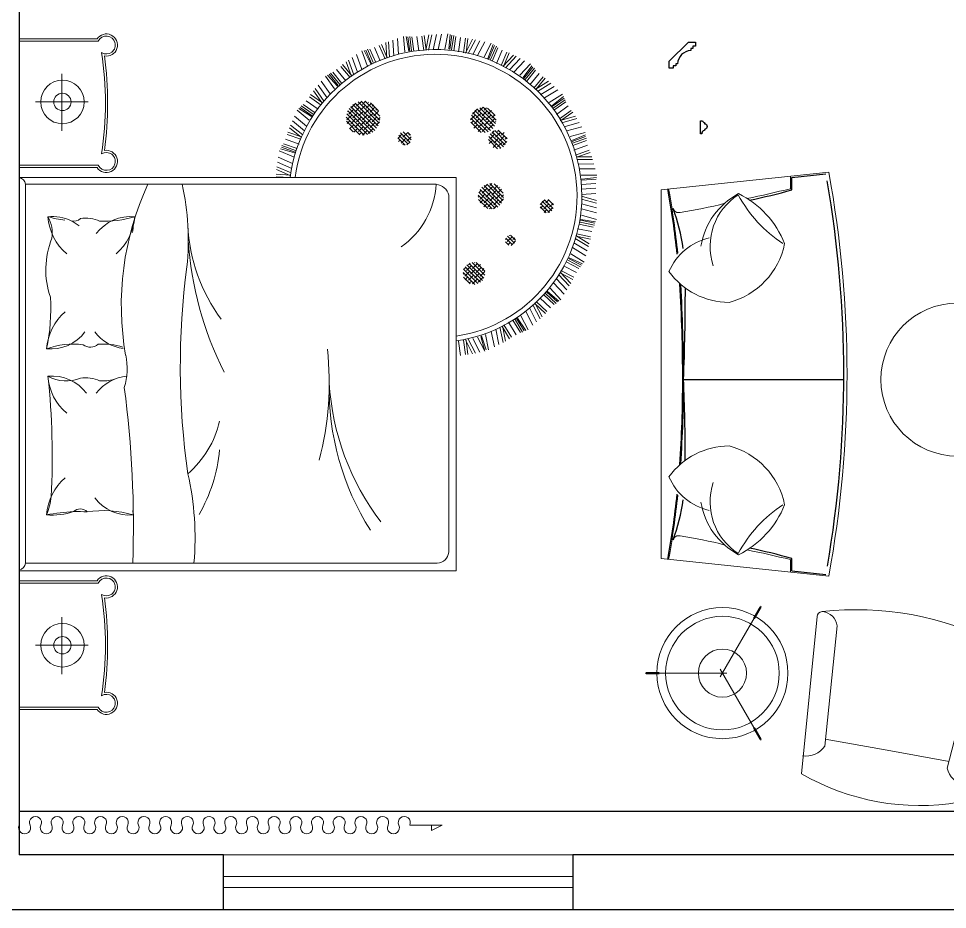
# Model space of a CAD drawing. Header units: millimetres. Extents: x 3162 to 221128, y -144913 to 11496.
# Drawn here: x 28714 to 32967, y -140930 to -136852 of the extents above; entities that cross this region are included whole.
import ezdxf
from ezdxf.xclip import XClip

# ---------------------------------------------------------------- set-up
doc = ezdxf.new("R2010")
doc.units = ezdxf.units.MM
doc.header["$LTSCALE"] = 10
doc.header["$XCLIPFRAME"] = 2
doc.linetypes.add('HIDDEN', pattern=[9.525, 6.35, -3.175])
doc.layers.get('Defpoints').update_dxf_attribs({"color": 250})
for name, color, linetype, lineweight in [('FF-Curtain【平面窗帘】', 32, 'Continuous', 0), ('FF-Win【窗】', 132, 'Continuous', 0), ('FF-【活动成品家具】', 51, 'Continuous', 0)]:
    doc.layers.add(name, color=color, linetype=linetype, lineweight=lineweight)
for name, color, linetype in [('IFF-FURN-DETAIL', 250, 'Continuous'), ('WALL', 7, 'Continuous'), ('走线及回路标注', 1, 'Continuous')]:
    doc.layers.add(name, color=color, linetype=linetype)

# ---------------------------------------------------------------- blocks, each defined once
blk = doc.blocks.new('hlw_3_1600_250')
for p, q in [((-0.5, 0.078125), (0.5, 0.078125)), ((-0.5, -0.078125), (0.5, -0.078125))]:
    blk.add_line(p, q)
at = {"linetype": 'HIDDEN', "ltscale": 15}
for p, q in [((-0.5, 0.015625), (0.5, 0.015625)), ((-0.5, -0.015625), (0.5, -0.015625))]:
    blk.add_line(p, q, dxfattribs=at)
blk = doc.blocks.new('1800平10104199')
h = blk.add_hatch()
h.set_pattern_fill('ANSI38', color=8, scale=100, style=0)
h.set_pattern_definition([(45, (-2757.802, -6613.146), (-8.838835, 8.838835), []), (135, (-2757.802, -6613.146), (-26.516504, 8.838835), [31.25, -18.75])])
h.paths.add_polyline_path([(511.3, -760, 1), (410.5, -760, 1)])
h.paths.add_polyline_path([(635.4, -926.8, 1), (588.8, -926.8, 1)])
h.paths.add_polyline_path([(799.5, -1093.5, 1), (737.5, -1093.5, 1)])
h.paths.add_polyline_path([(755.5, -837.6, 1), (871.9, -837.6, 1)])
h.paths.add_polyline_path([(1031.1, -868.6, 1), (1116.5, -868.6, 1)])
h.paths.add_polyline_path([(1221.2, -802.7, 1), (1104.8, -802.7, 1)])
h.paths.add_polyline_path([(1109.5, -442.5, 1), (1047.5, -442.5, 1)])
h.paths.add_polyline_path([(1249.1, -252.4, 1), (1094, -252.4, 1)])
at = {"ltscale": 300}
for p, q in [((-1534.8, 1322.3), (1533.8, 1322.3)), ((-1534.8, 1322.3), (-1534.8, 965.8)), ((-946.5, 1322.3), (-946.5, 965.9)), ((-900.5, -677.7), (-900.5, 1322.3)), ((899.5, -677.7), (899.5, 1322.3)), ((945.5, 1322.3), (945.5, 965.9)), ((1533.8, 1322.3), (1533.8, 965.8)), ((1408.5, -150.2), (1357.1, -192.4)), ((-900.5, -677.7), (899.5, -677.7))]:
    blk.add_line(p, q, dxfattribs=at)
at = {"color": 8}
for p, q in [((-1524.8, 1322.3), (-1524.8, 960)), ((-956.5, 1322.3), (-956.5, 960)), ((-865.5, 1322.3), (-865.5, 1322.3)), ((-865.5, 1322.3), (-865.5, 1322.3)), ((955.5, 1322.3), (955.5, 960)), ((1523.8, 1322.3), (1523.8, 960)), ((-1241.4, 1247.3), (-1241.4, 1006.8)), ((1245.5, 1247.3), (1245.5, 1006.8)), ((-1372.9, 1127.1), (-1112.4, 1127.1)), ((1113.9, 1127.1), (1374.4, 1127.1)), ((903.4, 145.8), (899.2, 79.5)), ((907.5, 78.5), (936, 144.2)), ((914.6, 146.3), (910.4, 79.9)), ((920.4, 76.7), (948.8, 142.4)), ((941.2, 73.8), (969.6, 139.5)), ((963.9, 70.6), (992.3, 136.3)), ((993.6, 66.4), (1022, 132.1)), ((1031.5, 125.9), (1012.1, 61.1)), ((1037.9, 122), (1015.9, 59.2)), ((1046.6, 119.1), (1023.9, 56.7)), ((1054.5, 112.5), (1032.5, 49.7)), ((1074.6, 103.7), (1052.6, 40.9)), ((1096.9, 95), (1075, 32.2)), ((1107.8, 92.4), (1085.9, 29.6)), ((1082.7, 29), (1127.8, 84.6)), ((1094.6, 23.8), (1139.7, 79.4)), ((1113.8, 15.4), (1158.9, 71)), ((1134.9, 6.2), (1180, 61.8)), ((1162.3, -5.8), (1207.4, 49.8)), ((1214.9, 41.2), (1178.7, -15.9)), ((1219.9, 35.7), (1181.9, -18.8)), ((1227.6, 30.6), (1188.9, -23.4)), ((1233.4, 22.1), (1195.3, -32.4)), ((1250.4, 8.2), (1212.3, -46.3)), ((1269.6, -6.2), (1231.5, -60.7)), ((1238.1, -65.9), (1296.5, -24.5)), ((1279.3, -11.6), (1241.3, -66.1)), ((1248.1, -74.1), (1306.5, -32.7)), ((1264.4, -87.4), (1322.8, -46)), ((1282.1, -101.9), (1340.5, -60.5)), ((1305.3, -120.9), (1363.7, -79.5)), ((1368.6, -89.8), (1318.3, -135)), ((1372, -96.5), (1320.6, -138.7)), ((1378, -103.4), (1326.1, -145)), ((1381.3, -113.1), (1329.9, -155.4)), ((1393.9, -131.1), (1342.5, -173.4)), ((1416.4, -158), (1365.1, -200.3)), ((1362.1, -199.2), (1429.5, -175.1)), ((1369.5, -209.8), (1436.9, -185.7)), ((1381.5, -227), (1449, -202.9)), ((1394.7, -245.8), (1462.2, -221.7)), ((1411.9, -270.3), (1479.4, -246.2)), ((1481.3, -257.4), (1420.7, -287.4)), ((1482.8, -264.7), (1421.9, -291.5)), ((1486.7, -273.1), (1425.5, -299.1)), ((1487.2, -283.3), (1426.3, -310.1)), ((1494.5, -304), (1433.6, -330.8)), ((1503.4, -326.3), (1442.5, -353.1)), ((1508.9, -336), (1448.1, -362.8)), ((1445.5, -360.9), (1516.9, -355.9)), ((1449.8, -373.2), (1521.2, -368.2)), ((1456.7, -393), (1528.2, -388)), ((1464.4, -414.7), (1535.8, -409.7)), ((1474.3, -442.9), (1545.7, -437.9)), ((1544.6, -449.2), (1478.1, -461.7)), ((1544, -456.7), (1478.2, -466.1)), ((1545.5, -465.7), (1479.6, -474.3)), ((1543.2, -475.7), (1477.4, -485.1)), ((1544.7, -497.7), (1478.9, -507.1)), ((1547.2, -521.5), (1481.4, -530.9)), ((1482.1, -539.3), (1552.3, -553.7)), ((1483, -552.2), (1553.1, -566.7)), ((1549.9, -532.4), (1484.1, -541.8)), ((1484.4, -573.1), (1554.5, -587.6)), ((1485.9, -596.1), (1556, -610.5)), ((1487.8, -626), (1557.9, -640.4)), ((1545.3, -676.2), (1479.4, -667.5)), ((1550.2, -667.1), (1484.4, -657.6)), ((1551.2, -658), (1485.3, -649.3)), ((1553.7, -651), (1486.4, -645.1)), ((85, -697.7), (150.9, -689)), ((88.9, -721.3), (154.8, -712.6)), ((156.4, -720.8), (92.8, -753.7)), ((1469.3, -720.8), (1533, -753.7)), ((1536.8, -721.3), (1470.9, -712.6)), ((1540.8, -697.7), (1474.9, -689)), ((89.2, -732.5), (155.2, -723.8)), ((159.1, -733.5), (95.5, -766.4)), ((163.4, -754.1), (99.8, -786.9)), ((1462.3, -754.1), (1526, -786.9)), ((1466.7, -733.5), (1530.3, -766.4)), ((1536.5, -732.5), (1470.6, -723.8)), ((168.2, -776.5), (104.5, -809.4)), ((110.4, -808.4), (172.3, -790.7)), ((110.9, -815.8), (175, -794.4)), ((1451.4, -805.9), (1515, -838.7)), ((1457.6, -776.5), (1521.2, -809.4)), ((181.3, -812.5), (111.3, -827.2)), ((195, -839.2), (125, -853.9)), ((1493.2, -869.7), (1432.1, -843.6)), ((1500.4, -862.4), (1439.6, -835.4)), ((1503.8, -853.8), (1442.7, -827.7)), ((1508.1, -847.8), (1444.9, -823.9)), ((205.5, -859.6), (135.5, -874.3)), ((215.1, -878.3), (145.1, -893)), ((221.1, -889.8), (151, -904.5)), ((161.6, -923.1), (218.2, -888.3)), ((1408, -892.2), (1460.4, -941)), ((1472.9, -910.9), (1411.7, -884.8)), ((1483.1, -889.2), (1422, -863)), ((168.4, -932), (225, -897.2)), ((180.3, -952.9), (236.9, -918)), ((1392.3, -922.3), (1444.7, -971.1)), ((1402, -903.8), (1454.4, -952.5)), ((1469.6, -921.6), (1408.4, -895.4)), ((190.3, -972.4), (246.9, -937.6)), ((192.2, -982.5), (249.3, -948.4)), ((197.2, -990.2), (253.8, -955.4)), ((199.7, -997.3), (255.6, -959.3)), ((266.6, -975.1), (203.1, -1008.1)), ((1367.8, -969.3), (1420.2, -1018)), ((1381.7, -942.7), (1434.1, -991.5)), ((287, -997), (223.5, -1030.1)), ((302.6, -1013.9), (239.1, -1046.9)), ((1375.8, -1058.1), (1324, -1016.4)), ((1390.9, -1042.1), (1339.1, -1000.4)), ((1399.8, -1036.9), (1348.5, -994.6)), ((1405.3, -1029.6), (1353.5, -987.9)), ((1411.2, -1024.9), (1356.7, -984.9)), ((316.9, -1029.2), (253.4, -1062.3)), ((325.7, -1038.8), (262.2, -1071.8)), ((277.5, -1086.9), (322.6, -1038.1)), ((286.4, -1093.6), (331.5, -1044.8)), ((303.5, -1110.5), (348.6, -1061.6)), ((1293.9, -1050.2), (1331.2, -1111.3)), ((1354.1, -1085.6), (1302.3, -1043.9)), ((1302.8, -1040.7), (1340.1, -1101.8)), ((1360.1, -1076.2), (1308.3, -1034.5)), ((318.4, -1126.6), (363.5, -1077.8)), ((323, -1135.8), (368.7, -1087.5)), ((329.9, -1141.8), (375, -1093)), ((334.1, -1148), (377.8, -1096.3)), ((1243.2, -1104.1), (1280.5, -1165.2)), ((1263.8, -1082.2), (1301.1, -1143.3)), ((1279.5, -1065.5), (1316.8, -1126.6)), ((392.6, -1108.5), (340.4, -1157.5)), ((418.2, -1124.2), (365.9, -1173.1)), ((437.7, -1136.2), (385.5, -1185.1)), ((455.6, -1147.1), (403.4, -1196.1)), ((1227, -1191.7), (1188.4, -1137.6)), ((1245.8, -1180.4), (1207.2, -1126.3)), ((1255.8, -1177.8), (1217.8, -1123.2)), ((1263.1, -1172.3), (1224.5, -1118.2)), ((1270, -1169.4), (1228.3, -1116.1)), ((466.7, -1153.9), (414.5, -1202.9)), ((433.2, -1213.3), (463.5, -1154.1)), ((443.6, -1217.3), (473.9, -1158.1)), ((464.6, -1229), (494.9, -1169.8)), ((483.4, -1240.5), (513.6, -1181.3)), ((490.2, -1248.1), (521.2, -1189.3)), ((1112.6, -1184.8), (1132, -1253.7)), ((1132.2, -1172.9), (1151.7, -1241.8)), ((1150.2, -1162), (1169.6, -1230.9)), ((1198.6, -1212.4), (1160, -1158.3)), ((1161.3, -1155.3), (1180.8, -1224.2)), ((1207, -1205), (1168.4, -1150.9)), ((498.5, -1252.1), (528.8, -1192.9)), ((504.2, -1256.8), (532.4, -1195.3)), ((549.9, -1203.1), (512.8, -1264.3)), ((578.7, -1211.3), (541.7, -1272.5)), ((600.9, -1217.5), (563.8, -1278.7)), ((621, -1223.2), (583.9, -1284.5)), ((633.5, -1226.8), (596.4, -1288)), ((617.3, -1293), (630.5, -1227.8)), ((628.4, -1294.1), (641.6, -1228.9)), ((981.7, -1231), (981.8, -1302.6)), ((1014.7, -1292.5), (992.2, -1230)), ((994.2, -1227.5), (994.3, -1299.1)), ((1024.8, -1287.6), (1002.2, -1225.1)), ((1047.6, -1280.3), (1025, -1217.8)), ((1068.8, -1274.4), (1046.2, -1211.9)), ((1079.1, -1274.6), (1057.3, -1211.8)), ((1087.6, -1271.3), (1065.1, -1208.8)), ((1095, -1270.3), (1069.3, -1207.8)), ((1086.9, -1200.3), (1106.4, -1269.2)), ((651.8, -1299.6), (664.9, -1234.5)), ((672.9, -1305.6), (686.1, -1240.5)), ((681.6, -1311.1), (695.6, -1246.1)), ((690.6, -1312.7), (703.8, -1247.6)), ((697.4, -1315.7), (707.9, -1248.9)), ((726.9, -1251.7), (707.7, -1320.6)), ((756.9, -1251.8), (737.7, -1320.7)), ((779.9, -1251.8), (760.7, -1320.8)), ((800.8, -1251.9), (781.6, -1320.9)), ((813.8, -1251.9), (794.6, -1320.9)), ((827.1, -1318.1), (822.2, -1251.8)), ((851, -1317.2), (846.1, -1250.9)), ((873, -1317.2), (868.1, -1250.9)), ((892, -1319.3), (887.1, -1253)), ((899.4, -1320.4), (891.4, -1253.2)), ((910.4, -1250.7), (910.6, -1322.3)), ((939.3, -1242.7), (939.5, -1314.3)), ((961.5, -1236.6), (961.6, -1308.2))]:
    blk.add_line(p, q, dxfattribs=at)
for points in [[(-895.5, 1322.3, 0.39642), (-865.5, 1294), (-0.5, 1294), (868.6, 1294)], [(868.6, 1294), (868.6, -587.2, -0.325595), (818.6, -644.2), (-815.5, -644.2, -0.382387), (-865.5, -591.9), (-865.5, 1294)], [(-865.5, 522.2, 0.078778), (-456.2, 550.1, -0.068393), (490.7, 554.5, 0.079495), (868.6, 576.2)]]:
    blk.add_lwpolyline(points, format="xyb", dxfattribs=at)
for centre, radius in [((-1241.4, 1124.3), 99.6), ((1245.5, 1124.3), 99.6), ((-1241.4, 1124.3), 39.6), ((1245.5, 1124.3), 39.6)]:
    blk.add_circle(centre, radius, dxfattribs=at)
for centre, radius, start, end in [((868.5, 1324.1), 30.1, 270.0725, 356.5701), ((-336.9, 1171.8), 308.5, 175.3048, 198.6942), ((-531.6, 1469.5), 294.8, 247.5179, 264.267), ((-661.4, 952.7), 245, 40.4189, 85.9871), ((-2259.7, 935.8), 1636.4, 4.8098, 9.1892), ((309.2, 1177.1), 194.3, 174.11, 233.4289), ((297.6, 2033.7), 856.1, 257.7438, 273.6284), ((98.7, 952.7), 245, 40.4189, 85.9871), ((-241.4, 1072.8), 378.3, 353.4947, 19.1867), ((477.9, 812.6), 387.8, 68.2026, 108.9817), ((-373.1, 4551.3), 3380.3, 266.8134, 276.1602), ((6.8, 946.1), 245, 94.0129, 139.5811), ((-203.6, 1170.5), 194.3, 306.5711, 5.89), ((145.4, 1106.9), 176.7, 151.7736, 201.6983), ((737.4, 946.1), 245, 94.0129, 139.5811), ((644.8, 1327.3), 156.3, 261.5958, 298.9092), ((527, 1170.5), 194.3, 333.7371, 5.89), ((1216.3, 1044.5), 517, 163.6046, 172.3273), ((-662.1, 1043), 44.6, 314.4736, 42.1713), ((-2990.2, 1118.7), 2361.8, 357.3905, 358.8876), ((527, 1170.5), 194.3, 320.9404, 333.7371), ((745.2, 1073), 45.9, 165.3506, 223.2684), ((-185.5, 1019.5), 168.1, 337.017, 7.5368), ((177.6, 996.3), 54.7, 142.0833, 220.902), ((545.2, 1019.5), 168.1, 337.017, 7.5368), ((-1120.7, 936.2), 495.6, 344.0243, 8.7071), ((-1507, 923.2), 40.9, 115.784, 31.7834), ((-1240.7, 2490.7), 1563.2, 261.4814, 278.5186), ((-974.3, 923.2), 40.9, 148.2166, 64.216), ((-451, 819.7), 194.3, 126.5711, 185.89), ((-203.6, 813.1), 194.3, 4.3181, 53.4289), ((152, 938.6), 183.4, 175.2233, 196.23), ((309.2, 819.7), 194.3, 126.5711, 172.3641), ((-193, 940), 329.9, 343.7954, 3.5554), ((527, 813.1), 194.3, 354.11, 53.4289), ((1154.5, 929.9), 455.2, 176.9801, 197.479), ((973.3, 923.2), 40.9, 115.784, 31.7834), ((1239.7, 2490.7), 1563.2, 261.4814, 278.5186), ((1506, 923.2), 40.9, 148.2166, 64.216), ((314.8, -460.2), 1315.1, 65.0983, 100.0195), ((737.4, 1037.5), 245, 220.4189, 265.9871), ((-690.3, 5564.4), 4764.9, 267.8927, 277.5858), ((23.8, 1100.1), 272.5, 251.8082, 283.204), ((-380.9, -967.5), 1786.8, 97.8585, 98.4763), ((-661.4, 1044.1), 245, 274.0129, 278.3417), ((479.7, -680.2), 1492.8, 80.7251, 83.5186), ((-113.5, 845.3), 452.3, 220.7333, 256.9672), ((711.6, -1003.3), 1554.8, 93.6786, 116.8708), ((716, -228.3), 779.4, 92.6087, 126.6587), ((-277.1, 1136.4), 735.1, 240.1408, 264.511), ((815.2, -583.5), 648.3, 188.3552, 82.5258), ((-39.5, 1274.6), 1371.9, 255.0326, 276.4383), ((-65.8, -1304.9), 1207.9, 88.7545, 122.4486), ((27.4, -1252.5), 1157.2, 93.3188, 127.4147), ((892.2, -209.2), 378.7, 214.9316, 266.4293)]:
    blk.add_arc(centre, radius, start, end, dxfattribs=at)
at = {"ltscale": 300}
for centre, radius, start, end in [((-1507, 923.2), 50.9, 123.0907, 10.4547), ((-974.3, 923.2), 50.9, 169.5453, 56.9093), ((973.3, 923.2), 50.9, 123.0907, 10.4547), ((1506, 923.2), 50.9, 169.5453, 56.9093), ((-1240.7, 2490.7), 1573.2, 262.0985, 277.9015), ((1239.7, 2490.7), 1573.2, 262.0985, 277.9015), ((815.2, -583.5), 670.3, 188.0791, 82.7724)]:
    blk.add_arc(centre, radius, start, end, dxfattribs=at)
blk = doc.blocks.new('A$C30C2245E')
blk.add_lwpolyline([(88.9, 171.3, 0.232884), (187, 0, 0.184752), (342.5, 137.4, 0.286563), (192.2, 333.2, 0.237978), (0, 258.3, 0.243587), (112, 143.8, -4.263709)], format="xyb")
at = {"color": 250, "linetype": 'ByBlock'}
blk.add_lwpolyline([(132.8, 226.6, 0.343333), (186.3, 3.8, -0.126408), (337.5, 137.8, 5.969376)], format="xyb", dxfattribs=at)
blk = doc.blocks.new('A$C7FBA12E6')
for p, q in [((80.6, 800.2, 1754.9), (0, 33.6, 1754.9)), ((80.6, 800.2, 1754.9), (1769.4, 800.2, 1754.9)), ((1769.4, 800.2, 1754.9), (1850, 33.6, 1754.9)), ((18.5, 209.2, 1754.9), (75.9, 209.2, 1754.9)), ((1774.1, 209.2, 1754.9), (1831.5, 209.2, 1754.9))]:
    blk.add_line(p, q)
for centre, radius, start, end in [((850, 5125.3, 1754.9), 4426.9, 259.9324, 263.7999), ((1000, 5125.3, 1754.9), 4426.9, 276.2001, 280.0676), ((161, 721.5, 1754.9), 24.5, 342.7229, 76.4672), ((1689, 721.5, 1754.9), 24.5, 103.5328, 197.2771), ((-1600.8, 969.3, 1754.9), 1803.4, 345.2111, 351.866), ((900, 6539.9, 1754.9), 5841.5, 266.21476, 270.00017), ((900, 8150.6, 1754.9), 7452.1, 269.99976, 273.35116), ((3450.8, 969.3, 1754.9), 1803.4, 188.134, 194.7889), ((-3920.3, 1214.7, 1754.9), 4120.8, 345.8771, 348.7027), ((5770.3, 1214.7, 1754.9), 4120.8, 191.2973, 194.1229), ((925, 5109, 1754.9), 5159, 259.6712, 280.3288)]:
    blk.add_arc(centre, radius, start, end)
at = {"layer": 'IFF-FURN-DETAIL', "color": 250}
for p, q in [((900, 698.5, 1754.9), (900.1, -35.5, 1754.9)), ((24.8, 202.2, 1754.9), (8.4, 46.8, 1754.9)), ((24.8, 202.2, 1754.9), (81.3, 202.2, 1754.9)), ((1768.7, 202.2, 1754.9), (1825.2, 202.2, 1754.9)), ((1825.2, 202.2, 1754.9), (1841.6, 46.8, 1754.9))]:
    blk.add_line(p, q, dxfattribs=at)
for centre, radius, start, end in [((850, 5126, 1754.9), 4424, 259.9375, 263.8393), ((1000, 5126, 1754.9), 4424, 276.1607, 280.0625), ((486.8, 1648, 1754.9), 957.8, 250.4757, 261.7845), ((1363.2, 1648, 1754.9), 957.8, 278.2155, 289.5243), ((900, 6525, 1754.9), 5823, 266.17049, 270.00017), ((538.1, 8644.9, 1754.9), 7954.6, 269.94772, 272.60787), ((900, 8116.3, 1754.9), 7414.3, 269.99975, 273.39365), ((1311, 10943.9, 1754.9), 10253.7, 267.70306, 270.04608), ((-2956.5, 1048.8, 1754.9), 3153.5, 344.4273, 348.0488), ((4806.5, 1048.8, 1754.9), 3153.5, 191.9512, 195.5727), ((925, 5109, 1754.9), 5144.6, 260.1729, 279.91)]:
    blk.add_arc(centre, radius, start, end, dxfattribs=at)
for p, xscale, yscale, zscale, rotation in [((69.9, 725.5, 1754.9), 1.499999999999999, 1.499999999999999, 1.499999999999999, 275.8778965104371), ((1780.1, 725.5, 1754.9), -1.5, 1.5, 1.5, 84.12210348956802)]:
    blk.add_blockref('A$C30C2245E', p, dxfattribs=dict(xscale=xscale, yscale=yscale, zscale=zscale, rotation=rotation))
blk = doc.blocks.new('1X-LAMP1')
at = {"color": 0, "linetype": 'ByBlock'}
for p, q in [((0.033, -0.058), (-0.59, 1.022)), ((0.033, -0.058), (-0.59, 1.022)), ((0.033, 0.058), (-0.59, -1.022)), ((0.033, 0.058), (-0.59, -1.022)), ((-0.067, 0), (1.18, 0)), ((-0.067, 0), (1.18, 0))]:
    blk.add_line(p, q, dxfattribs=at)
at = {"color": 0, "linetype": 'ByBlock', "const_width": 0.0333}
for points in [[(-0.481, 0.833), (-0.582, 1.009)], [(-0.481, 0.833), (-0.582, 1.009)], [(0.962, 0), (1.165, 0)], [(0.962, 0), (1.165, 0)], [(-0.481, -0.833), (-0.582, -1.009)], [(-0.481, -0.833), (-0.582, -1.009)]]:
    blk.add_lwpolyline(points, dxfattribs=at)
at = {"color": 0, "linetype": 'ByBlock'}
blk.add_circle((0, 0), 1, dxfattribs=at)
at = {"color": 8, "linetype": 'ByBlock'}
for radius in [0.867, 0.867, 0.367, 0.367]:
    blk.add_circle((0, 0), radius, dxfattribs=at)
blk = doc.blocks.new('A$C6B2A169A')
at = {"lineweight": 20}
for p, q in [((854.7, 145.1), (710.5, 836)), ((32, 41.3), (0, 746.4)), ((755.7, 158), (648.6, 686.8)), ((656, 656.9), (376.7, 621.7)), ((124.7, 78.4), (97, 617.2)), ((97.3, 586.4), (376.7, 621.7))]:
    blk.add_line(p, q, dxfattribs=at)
for points in [[(730.3, 758.3, 0.292618), (648.6, 686.8)], [(0.1, 666.2, -0.292618), (97, 617.2)]]:
    blk.add_lwpolyline(points, format="xyb", dxfattribs=at)
for centre, radius, start, end in [((478.8, -188.4), 1050.3, 77.2547, 117.1242), ((824.7, 191.5), 76.7, 205.8962, 279.7017), ((830, 140), 25.2, 292.6944, 11.5882), ((278.6, 1399.1), 1399.7, 260.7449, 293.634), ((49.5, 93.7), 76.7, 274.6772, 348.4827), ((57.1, 42.5), 25.2, 182.7908, 261.6845)]:
    blk.add_arc(centre, radius, start, end, dxfattribs=at)
blk = doc.blocks.new('SF_沙发3')
at = {"flags": 128}
blk.add_lwpolyline([(325, -1355.4, 1), (-375, -1355.4, 1)], format="xyb", close=True, dxfattribs=at)
for name, p, xscale, yscale, zscale, rotation in [('1X-LAMP1', (-1368.4, -280, 1754.9), -300, 300, 300, 270), ('A$C6B2A169A', (-1229.7, -1592.5), 1.024096385546305, 1.024096385546305, 1.024096385546305, 72.5848827155527)]:
    blk.add_blockref(name, p, dxfattribs=dict(xscale=xscale, yscale=yscale, zscale=zscale, rotation=rotation))
at = {"extrusion": (0, 0, -1), "xscale": -1, "zscale": -1}
blk.add_blockref('A$C7FBA12E6', (925, -800.2, 1754.9), dxfattribs=at)
blk = doc.blocks.new('海龙_08219812')
at = {"layer": 'Defpoints'}
blk.add_line((-3070, -3010), (3170, -3010), dxfattribs=at)
at = {"layer": 'Defpoints', "ltscale": 4}
blk.add_lwpolyline([(5.3, 472, 0.376671), (-55.7, 410), (-63.7, 410), (-63.7, 402), (-75.7, 402), (-75.7, 390), (-93.7, 390), (-93.7, 422), (-5.7, 510), (26.3, 510), (26.3, 492), (14.3, 492), (14.3, 480), (5.3, 480)], format="xyb", close=True, dxfattribs=at)
at = {"layer": 'Defpoints'}
blk.add_lwpolyline([(55, 90), (50, 90), (50, 150), (59, 150, 0.414214), (67, 142), (67, 136.4, -1), (67, 110.4), (67, 105.5, 0.356394), (55, 90.8)], format="xyb", close=True, dxfattribs=at)
at = {"layer": 'FF-Curtain【平面窗帘】'}
blk.add_lwpolyline([(-3070, -3074, 1.6), (-3020.3, -3074, -1.6), (-2970.7, -3074, 1.6), (-2921, -3074, -1.6), (-2871.3, -3074, 1.6), (-2821.7, -3074, -1.6), (-2772, -3074, 1.6), (-2722.3, -3074, -1.6), (-2672.7, -3074, 1.6), (-2623, -3074, -1.6), (-2573.3, -3074, 1.6), (-2523.7, -3074, -1.6), (-2474, -3074, 1.6), (-2424.3, -3074, -1.6), (-2374.7, -3074, 1.6), (-2325, -3074, -1.6), (-2275.3, -3074, 1.6), (-2225.7, -3074, -1.6), (-2176, -3074, 1.6), (-2126.3, -3074, -1.6), (-2076.7, -3074, 1.6), (-2027, -3074, -1.6), (-1977.3, -3074, 1.6), (-1927.7, -3074, -1.6), (-1878, -3074, 1.6), (-1828.3, -3074, -1.6), (-1778.7, -3074, 1.6), (-1729, -3074, -1.6), (-1679.3, -3074, 1.6), (-1629.7, -3074, -1.6), (-1580, -3074, 1.6), (-1530.3, -3074, -1.6), (-1480.7, -3074, 1.6), (-1431, -3074, -1.6), (-1381.3, -3074, 1.6), (-1331.7, -3074, -1.6), (-1282, -3074), (-1232.3, -3074), (-1182.7, -3074), (-1133, -3074), (-1182.7, -3098.8), (-1182.7, -3074)], format="xyb", dxfattribs=at)
at = {"layer": 'WALL'}
for p, q in [((-3070, 3040), (-3070, -3210)), ((-2135, -3210), (-3070, -3210)), ((-2135, -3460), (-2135, -3210)), ((3170, -3210), (-535, -3210)), ((-535, -3210), (-535, -3460)), ((-535, -3460), (3320, -3460))]:
    blk.add_line(p, q, dxfattribs=at)
at = {"layer": 'FF-Win【窗】', "xscale": -1600, "yscale": 1600, "zscale": 1600}
blk.add_blockref('hlw_3_1600_250', (-1335, -3335), dxfattribs=at)
at = {"layer": 'FF-【活动成品家具】'}
for name, p, rotation in [('1800平10104199', (-1747.7, -1009.5), 90.00000000000742), ('SF_沙发3', (-130, -1010), 90)]:
    blk.add_blockref(name, p, dxfattribs=dict(at, rotation=rotation))

msp = doc.modelspace()

# ---------------------------------------------------------------- block references
at = {"layer": '走线及回路标注'}
ref = msp.add_blockref('海龙_08219812', (31786.6, -137469.9), dxfattribs=at)
XClip(ref).set_block_clipping_path([(-3320.0000000004, -3460), (3320.0000000004, 3460)])

doc.saveas('drawing.dxf')
